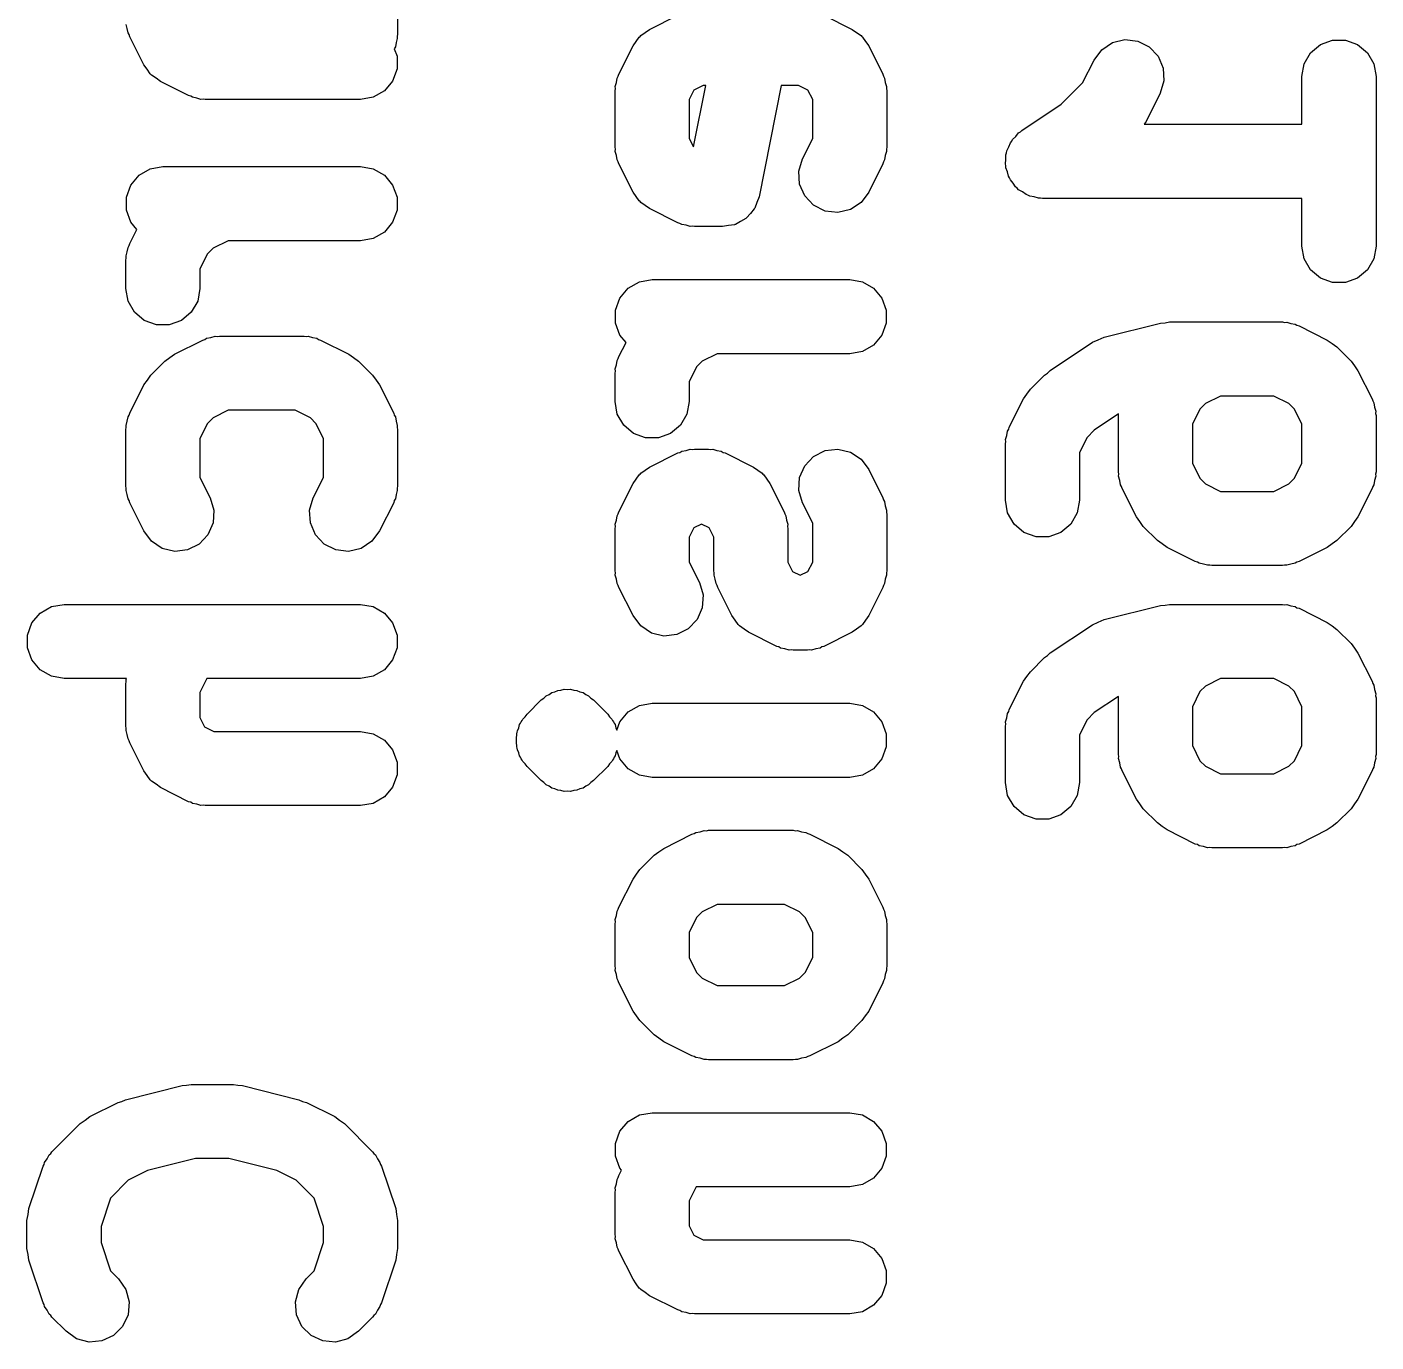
# Model space of a CAD drawing. Extents: x 25.3 to 49.5, y -85 to -25.3.
# Drawn here: x 30.146 to 34.769, y -60.034 to -55.529 of the extents above; entities that cross this region are included whole.
import ezdxf

# ---------------------------------------------------------------- set-up
doc = ezdxf.new("R2010")
doc.units = 0
doc.header["$MEASUREMENT"] = 0
doc.layers.add('BLACK', color=7, linetype='CONTINUOUS')

msp = doc.modelspace()

# ---------------------------------------------------------------- linework, layer by layer
at = {"layer": 'Black'}
for p, q in [((31.4159, -55.3115), (31.4159, -55.5534)), ((30.4896, -55.5338), (30.4854, -55.5196)), ((32.2795, -55.5366), (32.3763, -55.4882)), ((32.8769, -55.4882), (32.9737, -55.5366)), ((30.4922, -55.5485), (30.4896, -55.5338)), ((30.4959, -55.5548), (30.4922, -55.5485)), ((30.4979, -55.5618), (30.4959, -55.5548)), ((30.5463, -55.6586), (30.4979, -55.5618)), ((31.4159, -55.5534), (31.4146, -55.5606)), ((31.4146, -55.5606), (31.415, -55.5679)), ((32.2338, -55.5784), (32.2441, -55.5629)), ((32.2441, -55.5629), (32.2469, -55.5608)), ((32.2469, -55.5608), (32.249, -55.558)), ((32.249, -55.558), (32.2646, -55.5477)), ((32.2646, -55.5477), (32.2795, -55.5366)), ((32.9737, -55.5366), (32.9886, -55.5477)), ((32.9886, -55.5477), (33.0042, -55.558)), ((33.0042, -55.558), (33.0063, -55.5608)), ((33.0063, -55.5608), (33.0091, -55.5629)), ((33.0091, -55.5629), (33.0194, -55.5784)), ((31.4082, -55.5969), (31.4047, -55.6029)), ((31.4047, -55.6029), (31.4139, -55.6281)), ((31.4108, -55.5822), (31.4082, -55.5969)), ((31.415, -55.5679), (31.4108, -55.5822)), ((32.1743, -55.6902), (32.2227, -55.5934)), ((32.2227, -55.5934), (32.2338, -55.5784)), ((33.0194, -55.5784), (33.0305, -55.5934)), ((33.0305, -55.5934), (33.0789, -55.6902)), ((33.8024, -55.6418), (33.8286, -55.6063)), ((33.8286, -55.6063), (33.8654, -55.582)), ((33.8654, -55.582), (33.9083, -55.5718)), ((33.9083, -55.5718), (33.9522, -55.5768)), ((33.9522, -55.5768), (33.9916, -55.5966)), ((33.9916, -55.5966), (34.0219, -55.6286)), ((34.5444, -55.6169), (34.5782, -55.5886)), ((34.5782, -55.5886), (34.6196, -55.5735)), ((34.6196, -55.5735), (34.6637, -55.5735)), ((34.6637, -55.5735), (34.7052, -55.5886)), ((34.7052, -55.5886), (34.739, -55.6169)), ((31.4139, -55.6281), (31.4139, -55.6722)), ((33.7632, -55.7201), (33.8024, -55.6418)), ((34.0219, -55.6286), (34.0395, -55.6691)), ((34.5147, -55.6986), (34.5223, -55.6551)), ((34.5223, -55.6551), (34.5444, -55.6169)), ((34.739, -55.6169), (34.761, -55.6551)), ((34.761, -55.6551), (34.7687, -55.6986)), ((30.5574, -55.6736), (30.5463, -55.6586)), ((30.5677, -55.6891), (30.5574, -55.6736)), ((30.5705, -55.6912), (30.5677, -55.6891)), ((30.5726, -55.694), (30.5705, -55.6912)), ((30.5882, -55.7043), (30.5726, -55.694)), ((30.6031, -55.7154), (30.5882, -55.7043)), ((31.4139, -55.6722), (31.3989, -55.7137)), ((32.166, -55.7182), (32.1686, -55.7035)), ((32.1686, -55.7035), (32.1723, -55.6972)), ((32.1723, -55.6972), (32.1743, -55.6902)), ((33.0789, -55.6902), (33.0809, -55.6972)), ((33.0809, -55.6972), (33.0846, -55.7035)), ((33.0846, -55.7035), (33.0872, -55.7182)), ((34.0395, -55.6691), (34.0421, -55.7131)), ((34.5147, -55.8619), (34.5147, -55.6986)), ((34.7687, -55.6986), (34.7687, -56.2791)), ((30.6999, -55.7638), (30.6031, -55.7154)), ((31.3705, -55.7475), (31.3323, -55.7695)), ((31.3989, -55.7137), (31.3705, -55.7475)), ((32.1609, -55.747), (32.1622, -55.7397)), ((32.1609, -55.9405), (32.1609, -55.747)), ((32.1618, -55.7324), (32.166, -55.7182)), ((32.1622, -55.7397), (32.1618, -55.7324)), ((32.431, -55.7449), (32.4149, -55.7769)), ((32.4295, -55.9397), (32.4717, -55.7288)), ((32.4631, -55.7288), (32.431, -55.7449)), ((32.4717, -55.7288), (32.4631, -55.7288)), ((32.7307, -55.7288), (32.6544, -56.1105)), ((32.7901, -55.7288), (32.7307, -55.7288)), ((32.8222, -55.7449), (32.7901, -55.7288)), ((32.8383, -55.7769), (32.8222, -55.7449)), ((33.0872, -55.7182), (33.0914, -55.7324)), ((33.0914, -55.7324), (33.091, -55.7397)), ((33.091, -55.7397), (33.0923, -55.747)), ((33.0923, -55.747), (33.0923, -55.9405)), ((33.6899, -55.7934), (33.7632, -55.7201)), ((34.0421, -55.7131), (34.0295, -55.7554)), ((30.7069, -55.7659), (30.6999, -55.7638)), ((30.7132, -55.7695), (30.7069, -55.7659)), ((30.7279, -55.7721), (30.7132, -55.7695)), ((30.7422, -55.7764), (30.7279, -55.7721)), ((30.7495, -55.7759), (30.7422, -55.7764)), ((30.7567, -55.7772), (30.7495, -55.7759)), ((31.2889, -55.7772), (30.7567, -55.7772)), ((31.3323, -55.7695), (31.2889, -55.7772)), ((32.4149, -55.7769), (32.4149, -55.9105)), ((32.8383, -55.9105), (32.8383, -55.7769)), ((33.5552, -55.8832), (33.6899, -55.7934)), ((34.0295, -55.7554), (33.9812, -55.8521)), ((33.544, -55.8916), (33.5501, -55.888)), ((33.5501, -55.888), (33.5552, -55.8832)), ((33.9812, -55.8521), (33.9739, -55.8619)), ((33.9739, -55.8619), (34.5147, -55.8619)), ((32.4149, -55.9105), (32.4295, -55.9397)), ((32.8033, -55.9804), (32.8383, -55.9105)), ((33.5105, -55.9396), (33.5157, -55.9254)), ((33.5157, -55.9254), (33.5202, -55.92)), ((33.5202, -55.92), (33.5233, -55.9137)), ((33.5233, -55.9137), (33.5343, -55.9032)), ((33.5343, -55.9032), (33.544, -55.8916)), ((32.1622, -55.9477), (32.1609, -55.9405)), ((32.1618, -55.955), (32.1622, -55.9477)), ((32.166, -55.9693), (32.1618, -55.955)), ((32.1686, -55.9839), (32.166, -55.9693)), ((32.7907, -56.0227), (32.8033, -55.9804)), ((33.0872, -55.9693), (33.0846, -55.9839)), ((33.0914, -55.955), (33.0872, -55.9693)), ((33.0923, -55.9405), (33.091, -55.9477)), ((33.091, -55.9477), (33.0914, -55.955)), ((33.4989, -55.997), (33.5006, -55.982)), ((33.5006, -55.9668), (33.503, -55.9602)), ((33.5006, -55.982), (33.5006, -55.9668)), ((33.503, -55.9602), (33.5038, -55.9532)), ((33.5038, -55.9532), (33.5105, -55.9396)), ((30.5299, -56.0367), (30.5681, -56.0147)), ((30.5681, -56.0147), (30.6115, -56.007)), ((30.6115, -56.007), (31.2889, -56.007)), ((31.2889, -56.007), (31.3323, -56.0147)), ((31.3323, -56.0147), (31.3705, -56.0367)), ((32.1723, -55.9903), (32.1686, -55.9839)), ((32.1743, -55.9973), (32.1723, -55.9903)), ((32.2227, -56.094), (32.1743, -55.9973)), ((32.7934, -56.0667), (32.7907, -56.0227)), ((33.0789, -55.9973), (33.0305, -56.094)), ((33.0809, -55.9903), (33.0789, -55.9973)), ((33.0846, -55.9839), (33.0809, -55.9903)), ((33.5006, -56.0039), (33.4989, -55.997)), ((33.5006, -56.0109), (33.5006, -56.0039)), ((33.5058, -56.0252), (33.5006, -56.0109)), ((33.5094, -56.0399), (33.5058, -56.0252)), ((30.4865, -56.1119), (30.5016, -56.0705)), ((30.5016, -56.0705), (30.5299, -56.0367)), ((31.3705, -56.0367), (31.3989, -56.0705)), ((31.3989, -56.0705), (31.4139, -56.1119)), ((32.8109, -56.1072), (32.7934, -56.0667)), ((33.5133, -56.0457), (33.5094, -56.0399)), ((33.5157, -56.0524), (33.5133, -56.0457)), ((33.5254, -56.064), (33.5157, -56.0524)), ((33.5338, -56.0766), (33.5254, -56.064)), ((30.4865, -56.1561), (30.4865, -56.1119)), ((31.4139, -56.1119), (31.4139, -56.1561)), ((32.2338, -56.109), (32.2227, -56.094)), ((32.2441, -56.1246), (32.2338, -56.109)), ((32.6544, -56.1105), (32.6469, -56.1297)), ((32.8412, -56.1392), (32.8109, -56.1072)), ((33.0305, -56.094), (33.0042, -56.1295)), ((33.5395, -56.0808), (33.5338, -56.0766)), ((33.544, -56.0861), (33.5395, -56.0808)), ((33.5572, -56.0937), (33.544, -56.0861)), ((33.5694, -56.1027), (33.5572, -56.0937)), ((33.5761, -56.1047), (33.5694, -56.1027)), ((33.5822, -56.1082), (33.5761, -56.1047)), ((33.5972, -56.1108), (33.5822, -56.1082)), ((33.6117, -56.1151), (33.5972, -56.1108)), ((33.6187, -56.1146), (33.6117, -56.1151)), ((33.6257, -56.1159), (33.6187, -56.1146)), ((34.5147, -56.1159), (33.6257, -56.1159)), ((34.5147, -56.2791), (34.5147, -56.1159)), ((30.5016, -56.1975), (30.4865, -56.1561)), ((31.4139, -56.1561), (31.3989, -56.1975)), ((32.2469, -56.1266), (32.2441, -56.1246)), ((32.249, -56.1295), (32.2469, -56.1266)), ((32.2646, -56.1397), (32.249, -56.1295)), ((32.2795, -56.1508), (32.2646, -56.1397)), ((32.3763, -56.1992), (32.2795, -56.1508)), ((32.6383, -56.1516), (32.6247, -56.1671)), ((32.6389, -56.1502), (32.6383, -56.1516)), ((32.6398, -56.1491), (32.6389, -56.1502)), ((32.6469, -56.1297), (32.6398, -56.1491)), ((32.8807, -56.159), (32.8412, -56.1392)), ((32.9245, -56.164), (32.8807, -56.159)), ((32.9674, -56.1538), (32.9245, -56.164)), ((33.0042, -56.1295), (32.9674, -56.1538)), ((30.5222, -56.2221), (30.5016, -56.1975)), ((31.3989, -56.1975), (31.3705, -56.2313)), ((32.3833, -56.2013), (32.3763, -56.1992)), ((32.3896, -56.205), (32.3833, -56.2013)), ((32.4043, -56.2075), (32.3896, -56.205)), ((32.4186, -56.2118), (32.4043, -56.2075)), ((32.4259, -56.2113), (32.4186, -56.2118)), ((32.4331, -56.2126), (32.4259, -56.2113)), ((32.5298, -56.2126), (32.4331, -56.2126)), ((32.5501, -56.209), (32.5298, -56.2126)), ((32.5705, -56.2059), (32.5501, -56.209)), ((32.5718, -56.2052), (32.5705, -56.2059)), ((32.5733, -56.205), (32.5718, -56.2052)), ((32.5911, -56.1947), (32.5733, -56.205)), ((32.6092, -56.1847), (32.5911, -56.1947)), ((32.6102, -56.1836), (32.6092, -56.1847)), ((32.6115, -56.1829), (32.6102, -56.1836)), ((32.6247, -56.1671), (32.6115, -56.1829)), ((30.4979, -56.2707), (30.5222, -56.2221)), ((31.3323, -56.2533), (31.2889, -56.261)), ((31.3705, -56.2313), (31.3323, -56.2533)), ((30.4854, -56.313), (30.4896, -56.2987)), ((30.4896, -56.2987), (30.4922, -56.2841)), ((30.4922, -56.2841), (30.4959, -56.2777)), ((30.4959, -56.2777), (30.4979, -56.2707)), ((30.7835, -56.2868), (30.7643, -56.306)), ((30.835, -56.261), (30.7835, -56.2868)), ((31.2889, -56.261), (30.835, -56.261)), ((34.5223, -56.3226), (34.5147, -56.2791)), ((34.7687, -56.2791), (34.761, -56.3226)), ((30.4845, -56.3275), (30.4858, -56.3203)), ((30.4845, -56.4243), (30.4845, -56.3275)), ((30.4858, -56.3203), (30.4854, -56.313)), ((30.7643, -56.306), (30.7385, -56.3575)), ((34.5444, -56.3608), (34.5223, -56.3226)), ((34.761, -56.3226), (34.739, -56.3608)), ((30.7385, -56.3575), (30.7385, -56.4243)), ((32.2445, -56.4017), (32.2879, -56.394)), ((32.2879, -56.394), (32.9653, -56.394)), ((32.9653, -56.394), (33.0087, -56.4017)), ((34.5782, -56.3891), (34.5444, -56.3608)), ((34.6196, -56.4042), (34.5782, -56.3891)), ((34.7052, -56.3891), (34.6637, -56.4042)), ((34.739, -56.3608), (34.7052, -56.3891)), ((30.4922, -56.4677), (30.4845, -56.4243)), ((30.7385, -56.4243), (30.7309, -56.4677)), ((32.178, -56.4575), (32.2063, -56.4238)), ((32.2063, -56.4238), (32.2445, -56.4017)), ((33.0087, -56.4017), (33.0469, -56.4238)), ((33.0469, -56.4238), (33.0753, -56.4575)), ((34.6637, -56.4042), (34.6196, -56.4042)), ((30.5142, -56.5059), (30.4922, -56.4677)), ((30.7309, -56.4677), (30.7088, -56.5059)), ((32.1629, -56.499), (32.178, -56.4575)), ((33.0753, -56.4575), (33.0903, -56.499)), ((30.548, -56.5343), (30.5142, -56.5059)), ((30.5895, -56.5494), (30.548, -56.5343)), ((30.675, -56.5343), (30.6336, -56.5494)), ((30.7088, -56.5059), (30.675, -56.5343)), ((32.1629, -56.5431), (32.1629, -56.499)), ((33.0903, -56.499), (33.0903, -56.5431)), ((30.6336, -56.5494), (30.5895, -56.5494)), ((32.178, -56.5845), (32.1629, -56.5431)), ((33.0903, -56.5431), (33.0753, -56.5845)), ((33.8368, -56.5914), (34.0303, -56.543)), ((34.0303, -56.543), (34.0458, -56.5419)), ((34.0458, -56.5419), (34.0611, -56.5392)), ((34.0611, -56.5392), (34.4481, -56.5392)), ((34.4481, -56.5392), (34.4554, -56.5405)), ((34.4554, -56.5405), (34.4627, -56.54)), ((34.4627, -56.54), (34.4769, -56.5443)), ((34.4769, -56.5443), (34.4916, -56.5468)), ((34.4916, -56.5468), (34.4979, -56.5505)), ((34.4979, -56.5505), (34.5049, -56.5526)), ((34.5049, -56.5526), (34.6017, -56.601)), ((30.6515, -56.6494), (30.7483, -56.601)), ((30.7483, -56.601), (30.7553, -56.5989)), ((30.7553, -56.5989), (30.7616, -56.5952)), ((30.7616, -56.5952), (30.7763, -56.5926)), ((30.7763, -56.5926), (30.7905, -56.5884)), ((30.7905, -56.5884), (30.7978, -56.5888)), ((30.7978, -56.5888), (30.8051, -56.5876)), ((30.8051, -56.5876), (31.0953, -56.5876)), ((31.0953, -56.5876), (31.1026, -56.5888)), ((31.1026, -56.5888), (31.1099, -56.5884)), ((31.1099, -56.5884), (31.1241, -56.5926)), ((31.1241, -56.5926), (31.1388, -56.5952)), ((31.1388, -56.5952), (31.1451, -56.5989)), ((31.1451, -56.5989), (31.1521, -56.601)), ((31.1521, -56.601), (31.2489, -56.6494)), ((32.1743, -56.6578), (32.1986, -56.6092)), ((32.1986, -56.6092), (32.178, -56.5845)), ((33.0469, -56.6183), (33.0087, -56.6404)), ((33.0753, -56.5845), (33.0469, -56.6183)), ((33.652, -56.7057), (33.7971, -56.6089)), ((33.7971, -56.6089), (33.8169, -56.6002)), ((33.8169, -56.6002), (33.8368, -56.5914)), ((34.6017, -56.601), (34.618, -56.6131)), ((34.618, -56.6131), (34.6347, -56.6248)), ((34.6347, -56.6248), (34.6831, -56.6731)), ((30.5701, -56.7215), (30.6185, -56.6731)), ((30.6185, -56.6731), (30.6352, -56.6615)), ((30.6352, -56.6615), (30.6515, -56.6494)), ((31.2489, -56.6494), (31.2652, -56.6615)), ((31.2652, -56.6615), (31.2819, -56.6731)), ((31.2819, -56.6731), (31.3303, -56.7215)), ((32.166, -56.6858), (32.1686, -56.6711)), ((32.1686, -56.6711), (32.1723, -56.6648)), ((32.1723, -56.6648), (32.1743, -56.6578)), ((32.4599, -56.6738), (32.4407, -56.693)), ((32.5114, -56.648), (32.4599, -56.6738)), ((32.9653, -56.648), (32.5114, -56.648)), ((33.0087, -56.6404), (32.9653, -56.648)), ((34.6831, -56.6731), (34.6948, -56.6898)), ((30.5584, -56.7382), (30.5701, -56.7215)), ((31.3303, -56.7215), (31.342, -56.7382)), ((32.1609, -56.7146), (32.1622, -56.7074)), ((32.1609, -56.8113), (32.1609, -56.7146)), ((32.1618, -56.7001), (32.166, -56.6858)), ((32.1622, -56.7074), (32.1618, -56.7001)), ((32.4407, -56.693), (32.4149, -56.7446)), ((33.5842, -56.7699), (33.6326, -56.7215)), ((33.6326, -56.7215), (33.6429, -56.7143)), ((33.6429, -56.7143), (33.652, -56.7057)), ((34.6948, -56.6898), (34.7069, -56.7062)), ((34.7069, -56.7062), (34.7553, -56.8029)), ((30.4979, -56.8513), (30.5463, -56.7545)), ((30.5463, -56.7545), (30.5584, -56.7382)), ((31.342, -56.7382), (31.3541, -56.7545)), ((31.3541, -56.7545), (31.4025, -56.8513)), ((32.4149, -56.7446), (32.4149, -56.8113)), ((32.1686, -56.8548), (32.1609, -56.8113)), ((32.4149, -56.8113), (32.4073, -56.8548)), ((33.5121, -56.8997), (33.5605, -56.8029)), ((33.5605, -56.8029), (33.5726, -56.7866)), ((33.5726, -56.7866), (33.5842, -56.7699)), ((34.2362, -56.7932), (34.1847, -56.8189)), ((34.4182, -56.7932), (34.2362, -56.7932)), ((34.4697, -56.8189), (34.4182, -56.7932)), ((34.7553, -56.8029), (34.7573, -56.8099)), ((34.7573, -56.8099), (34.761, -56.8163)), ((30.4922, -56.8647), (30.4959, -56.8583)), ((30.4959, -56.8583), (30.4979, -56.8513)), ((30.835, -56.8416), (30.7835, -56.8673)), ((31.0654, -56.8416), (30.835, -56.8416)), ((31.1169, -56.8673), (31.0654, -56.8416)), ((31.4025, -56.8513), (31.4045, -56.8583)), ((31.4045, -56.8583), (31.4082, -56.8647)), ((32.1906, -56.893), (32.1686, -56.8548)), ((32.4073, -56.8548), (32.3852, -56.893)), ((33.8866, -56.8545), (33.8033, -56.91)), ((33.8857, -56.8597), (33.8866, -56.8545)), ((33.8857, -57.0532), (33.8857, -56.8597)), ((34.1655, -56.8382), (34.1397, -56.8897)), ((34.1847, -56.8189), (34.1655, -56.8382)), ((34.4889, -56.8382), (34.4697, -56.8189)), ((34.5147, -56.8897), (34.4889, -56.8382)), ((34.761, -56.8163), (34.7636, -56.8309)), ((34.7636, -56.8309), (34.7678, -56.8452)), ((34.7678, -56.8452), (34.7674, -56.8525)), ((34.7674, -56.8525), (34.7687, -56.8597)), ((34.7687, -56.8597), (34.7687, -57.0532)), ((30.4845, -56.9081), (30.4858, -56.9009)), ((30.4854, -56.8936), (30.4896, -56.8793)), ((30.4858, -56.9009), (30.4854, -56.8936)), ((30.4896, -56.8793), (30.4922, -56.8647)), ((30.7643, -56.8866), (30.7385, -56.9381)), ((30.7835, -56.8673), (30.7643, -56.8866)), ((31.1361, -56.8866), (31.1169, -56.8673)), ((31.1619, -56.9381), (31.1361, -56.8866)), ((31.4082, -56.8647), (31.4108, -56.8793)), ((31.4108, -56.8793), (31.415, -56.8936)), ((31.415, -56.8936), (31.4146, -56.9009)), ((31.4146, -56.9009), (31.4159, -56.9081)), ((32.2244, -56.9213), (32.1906, -56.893)), ((32.3852, -56.893), (32.3514, -56.9213)), ((33.51, -56.9067), (33.5121, -56.8997)), ((34.1397, -56.8897), (34.1397, -57.0233)), ((34.5147, -57.0233), (34.5147, -56.8897)), ((30.4845, -57.1016), (30.4845, -56.9081)), ((30.7385, -56.9381), (30.7385, -57.0716)), ((31.1619, -57.0716), (31.1619, -56.9381)), ((31.4159, -56.9081), (31.4159, -57.1016)), ((32.2659, -56.9364), (32.2244, -56.9213)), ((32.31, -56.9364), (32.2659, -56.9364)), ((32.3514, -56.9213), (32.31, -56.9364)), ((33.4987, -56.9565), (33.4999, -56.9493)), ((33.4995, -56.942), (33.5037, -56.9277)), ((33.4999, -56.9493), (33.4995, -56.942)), ((33.5037, -56.9277), (33.5063, -56.913)), ((33.5063, -56.913), (33.51, -56.9067)), ((33.7784, -56.9349), (33.7527, -56.9865)), ((33.8033, -56.91), (33.7784, -56.9349)), ((32.2795, -57.0364), (32.3763, -56.988)), ((32.3763, -56.988), (32.3833, -56.9859)), ((32.3833, -56.9859), (32.3896, -56.9823)), ((32.3896, -56.9823), (32.4043, -56.9797)), ((32.4043, -56.9797), (32.4186, -56.9755)), ((32.4186, -56.9755), (32.4259, -56.9759)), ((32.4259, -56.9759), (32.4331, -56.9746)), ((32.4331, -56.9746), (32.4815, -56.9746)), ((32.4815, -56.9746), (32.4887, -56.9759)), ((32.4887, -56.9759), (32.496, -56.9755)), ((32.496, -56.9755), (32.5102, -56.9797)), ((32.5102, -56.9797), (32.5249, -56.9823)), ((32.5249, -56.9823), (32.5312, -56.9859)), ((32.5312, -56.9859), (32.5383, -56.988)), ((32.5383, -56.988), (32.635, -57.0364)), ((32.8412, -56.9996), (32.8807, -56.9799)), ((32.8807, -56.9799), (32.9245, -56.9748)), ((32.9245, -56.9748), (32.9674, -56.9851)), ((32.9674, -56.9851), (33.0042, -57.0094)), ((33.4987, -57.15), (33.4987, -56.9565)), ((33.7527, -56.9865), (33.7527, -57.15)), ((32.2646, -57.0475), (32.2795, -57.0364)), ((32.635, -57.0364), (32.65, -57.0475)), ((32.7934, -57.0721), (32.8109, -57.0316)), ((32.8109, -57.0316), (32.8412, -56.9996)), ((33.0042, -57.0094), (33.0305, -57.0448)), ((33.0305, -57.0448), (33.0789, -57.1416)), ((34.1397, -57.0233), (34.1655, -57.0748)), ((34.4889, -57.0748), (34.5147, -57.0233)), ((30.7385, -57.0716), (30.7735, -57.1416)), ((31.1269, -57.1416), (31.1619, -57.0716)), ((32.2227, -57.0932), (32.2338, -57.0782)), ((32.2338, -57.0782), (32.2441, -57.0627)), ((32.2441, -57.0627), (32.2469, -57.0606)), ((32.2469, -57.0606), (32.249, -57.0578)), ((32.249, -57.0578), (32.2646, -57.0475)), ((32.65, -57.0475), (32.6655, -57.0578)), ((32.6655, -57.0578), (32.6676, -57.0606)), ((32.6676, -57.0606), (32.6704, -57.0627)), ((32.6704, -57.0627), (32.6807, -57.0782)), ((32.6807, -57.0782), (32.6918, -57.0932)), ((32.7907, -57.1161), (32.7934, -57.0721)), ((33.887, -57.0604), (33.8857, -57.0532)), ((33.8865, -57.0678), (33.887, -57.0604)), ((33.8908, -57.082), (33.8865, -57.0678)), ((33.8934, -57.0967), (33.8908, -57.082)), ((34.1655, -57.0748), (34.1847, -57.094)), ((34.4697, -57.094), (34.4889, -57.0748)), ((34.7636, -57.082), (34.761, -57.0967)), ((34.7678, -57.0678), (34.7636, -57.082)), ((34.7687, -57.0532), (34.7674, -57.0604)), ((34.7674, -57.0604), (34.7678, -57.0678)), ((30.4858, -57.1088), (30.4845, -57.1016)), ((30.4854, -57.1161), (30.4858, -57.1088)), ((30.4896, -57.1304), (30.4854, -57.1161)), ((30.4922, -57.1451), (30.4896, -57.1304)), ((31.4108, -57.1304), (31.4082, -57.1451)), ((31.415, -57.1161), (31.4108, -57.1304)), ((31.4159, -57.1016), (31.4146, -57.1088)), ((31.4146, -57.1088), (31.415, -57.1161)), ((32.1743, -57.19), (32.2227, -57.0932)), ((32.6918, -57.0932), (32.7402, -57.19)), ((32.8033, -57.1584), (32.7907, -57.1161)), ((33.897, -57.103), (33.8934, -57.0967)), ((33.8991, -57.11), (33.897, -57.103)), ((33.9475, -57.2068), (33.8991, -57.11)), ((34.1847, -57.094), (34.2362, -57.1198)), ((34.2362, -57.1198), (34.4182, -57.1198)), ((34.4182, -57.1198), (34.4697, -57.094)), ((34.7553, -57.11), (34.7069, -57.2068)), ((34.7573, -57.103), (34.7553, -57.11)), ((34.761, -57.0967), (34.7573, -57.103)), ((30.4959, -57.1514), (30.4922, -57.1451)), ((30.4979, -57.1584), (30.4959, -57.1514)), ((30.5463, -57.2552), (30.4979, -57.1584)), ((30.7735, -57.1416), (30.7861, -57.1839)), ((30.7861, -57.1839), (30.7834, -57.2279)), ((31.1143, -57.1839), (31.1269, -57.1416)), ((31.117, -57.2279), (31.1143, -57.1839)), ((31.4025, -57.1584), (31.3541, -57.2552)), ((31.4045, -57.1514), (31.4025, -57.1584)), ((31.4082, -57.1451), (31.4045, -57.1514)), ((32.8383, -57.2284), (32.8033, -57.1584)), ((33.0789, -57.1416), (33.0809, -57.1486)), ((33.0809, -57.1486), (33.0846, -57.1549)), ((33.0846, -57.1549), (33.0872, -57.1696)), ((33.0872, -57.1696), (33.0914, -57.1839)), ((33.0914, -57.1839), (33.091, -57.1912)), ((33.5063, -57.1934), (33.4987, -57.15)), ((33.7527, -57.15), (33.745, -57.1934)), ((30.7834, -57.2279), (30.7659, -57.2684)), ((31.1345, -57.2684), (31.117, -57.2279)), ((32.1618, -57.2322), (32.166, -57.218)), ((32.166, -57.218), (32.1686, -57.2033)), ((32.1686, -57.2033), (32.1723, -57.197)), ((32.1723, -57.197), (32.1743, -57.19)), ((32.7402, -57.19), (32.7423, -57.197)), ((32.7423, -57.197), (32.7459, -57.2033)), ((32.7459, -57.2033), (32.7485, -57.218)), ((32.7485, -57.218), (32.7528, -57.2322)), ((32.8383, -57.3619), (32.8383, -57.2284)), ((33.091, -57.1912), (33.0923, -57.1984)), ((33.0923, -57.1984), (33.0923, -57.3919)), ((33.5284, -57.2316), (33.5063, -57.1934)), ((33.745, -57.1934), (33.723, -57.2316)), ((33.9596, -57.2231), (33.9475, -57.2068)), ((33.9713, -57.2398), (33.9596, -57.2231)), ((34.6948, -57.2231), (34.6831, -57.2398)), ((34.7069, -57.2068), (34.6948, -57.2231)), ((30.5726, -57.2906), (30.5463, -57.2552)), ((30.7659, -57.2684), (30.7356, -57.3004)), ((31.1648, -57.3004), (31.1345, -57.2684)), ((31.3541, -57.2552), (31.3278, -57.2906)), ((32.1609, -57.2468), (32.1622, -57.2395)), ((32.1609, -57.3919), (32.1609, -57.2468)), ((32.1622, -57.2395), (32.1618, -57.2322)), ((32.431, -57.2447), (32.4149, -57.2767)), ((32.4573, -57.2315), (32.431, -57.2447)), ((32.4836, -57.2447), (32.4573, -57.2315)), ((32.4996, -57.2767), (32.4836, -57.2447)), ((32.7528, -57.2322), (32.7523, -57.2395)), ((32.7523, -57.2395), (32.7536, -57.2468)), ((32.7536, -57.2468), (32.7536, -57.3619)), ((33.5622, -57.26), (33.5284, -57.2316)), ((33.6036, -57.2751), (33.5622, -57.26)), ((33.6477, -57.2751), (33.6036, -57.2751)), ((33.6892, -57.26), (33.6477, -57.2751)), ((33.723, -57.2316), (33.6892, -57.26)), ((34.0197, -57.2882), (33.9713, -57.2398)), ((34.6831, -57.2398), (34.6347, -57.2882)), ((30.6094, -57.3149), (30.5726, -57.2906)), ((30.6523, -57.3252), (30.6094, -57.3149)), ((30.6961, -57.3201), (30.6523, -57.3252)), ((30.7356, -57.3004), (30.6961, -57.3201)), ((31.2043, -57.3201), (31.1648, -57.3004)), ((31.2481, -57.3252), (31.2043, -57.3201)), ((31.291, -57.3149), (31.2481, -57.3252)), ((31.3278, -57.2906), (31.291, -57.3149)), ((32.4149, -57.2767), (32.4149, -57.3619)), ((32.4996, -57.3919), (32.4996, -57.2767)), ((34.0363, -57.2998), (34.0197, -57.2882)), ((34.0527, -57.312), (34.0363, -57.2998)), ((34.1494, -57.3604), (34.0527, -57.312)), ((34.6017, -57.312), (34.5049, -57.3604)), ((34.618, -57.2999), (34.6017, -57.312)), ((34.6347, -57.2882), (34.618, -57.2999)), ((32.4149, -57.3619), (32.4499, -57.4319)), ((32.7536, -57.3619), (32.7696, -57.394)), ((32.8222, -57.394), (32.8383, -57.3619)), ((34.1565, -57.3624), (34.1494, -57.3604)), ((34.1628, -57.3661), (34.1565, -57.3624)), ((34.1775, -57.3687), (34.1628, -57.3661)), ((34.1917, -57.3729), (34.1775, -57.3687)), ((34.4769, -57.3687), (34.4627, -57.3729)), ((34.4916, -57.3661), (34.4769, -57.3687)), ((34.4979, -57.3624), (34.4916, -57.3661)), ((34.5049, -57.3604), (34.4979, -57.3624)), ((32.1622, -57.3991), (32.1609, -57.3919)), ((32.1618, -57.4064), (32.1622, -57.3991)), ((32.166, -57.4207), (32.1618, -57.4064)), ((32.5009, -57.3991), (32.4996, -57.3919)), ((32.5004, -57.4064), (32.5009, -57.3991)), ((32.5047, -57.4207), (32.5004, -57.4064)), ((32.7696, -57.394), (32.7959, -57.4072)), ((32.7959, -57.4072), (32.8222, -57.394)), ((33.0914, -57.4064), (33.0872, -57.4207)), ((33.0923, -57.3919), (33.091, -57.3991)), ((33.091, -57.3991), (33.0914, -57.4064)), ((34.199, -57.3725), (34.1917, -57.3729)), ((34.2062, -57.3738), (34.199, -57.3725)), ((34.4481, -57.3738), (34.2062, -57.3738)), ((34.4554, -57.3725), (34.4481, -57.3738)), ((34.4627, -57.3729), (34.4554, -57.3725)), ((32.1686, -57.4353), (32.166, -57.4207)), ((32.1723, -57.4417), (32.1686, -57.4353)), ((32.1743, -57.4487), (32.1723, -57.4417)), ((32.2227, -57.5455), (32.1743, -57.4487)), ((32.4499, -57.4319), (32.4625, -57.4741)), ((32.5073, -57.4353), (32.5047, -57.4207)), ((32.5109, -57.4417), (32.5073, -57.4353)), ((32.513, -57.4487), (32.5109, -57.4417)), ((32.5614, -57.5455), (32.513, -57.4487)), ((33.0789, -57.4487), (33.0305, -57.5455)), ((33.0809, -57.4417), (33.0789, -57.4487)), ((33.0846, -57.4353), (33.0809, -57.4417)), ((33.0872, -57.4207), (33.0846, -57.4353)), ((30.2294, -57.5145), (30.2729, -57.5068)), ((30.2729, -57.5068), (31.2889, -57.5068)), ((31.2889, -57.5068), (31.3323, -57.5145)), ((32.4625, -57.4741), (32.4598, -57.5182)), ((34.0458, -57.5095), (34.0611, -57.5068)), ((34.0611, -57.5068), (34.4481, -57.5068)), ((34.4481, -57.5068), (34.4554, -57.5081)), ((34.4554, -57.5081), (34.4627, -57.5076)), ((34.4627, -57.5076), (34.4769, -57.5119)), ((30.1629, -57.5703), (30.1912, -57.5365)), ((30.1912, -57.5365), (30.2294, -57.5145)), ((31.3323, -57.5145), (31.3705, -57.5365)), ((31.3705, -57.5365), (31.3989, -57.5703)), ((32.249, -57.5809), (32.2227, -57.5455)), ((32.4598, -57.5182), (32.4423, -57.5586)), ((32.5725, -57.5604), (32.5614, -57.5455)), ((33.0305, -57.5455), (33.0194, -57.5604)), ((33.8368, -57.559), (34.0303, -57.5106)), ((34.0303, -57.5106), (34.0458, -57.5095)), ((34.4769, -57.5119), (34.4916, -57.5145)), ((34.4916, -57.5145), (34.4979, -57.5181)), ((34.4979, -57.5181), (34.5049, -57.5202)), ((34.5049, -57.5202), (34.6017, -57.5686)), ((30.1478, -57.6118), (30.1629, -57.5703)), ((31.3989, -57.5703), (31.4139, -57.6118)), ((32.2858, -57.6052), (32.249, -57.5809)), ((32.412, -57.5907), (32.3725, -57.6104)), ((32.4423, -57.5586), (32.412, -57.5907)), ((32.5828, -57.576), (32.5725, -57.5604)), ((32.5856, -57.5781), (32.5828, -57.576)), ((32.5877, -57.5809), (32.5856, -57.5781)), ((32.6032, -57.5912), (32.5877, -57.5809)), ((32.6182, -57.6023), (32.6032, -57.5912)), ((32.9886, -57.5912), (32.9737, -57.6023)), ((33.0042, -57.5809), (32.9886, -57.5912)), ((33.0063, -57.5781), (33.0042, -57.5809)), ((33.0091, -57.576), (33.0063, -57.5781)), ((33.0194, -57.5604), (33.0091, -57.576)), ((33.652, -57.6733), (33.7971, -57.5765)), ((33.7971, -57.5765), (33.8169, -57.5678)), ((33.8169, -57.5678), (33.8368, -57.559)), ((34.6017, -57.5686), (34.618, -57.5807)), ((34.618, -57.5807), (34.6347, -57.5924)), ((34.6347, -57.5924), (34.6831, -57.6408)), ((30.1478, -57.6559), (30.1478, -57.6118)), ((31.4139, -57.6118), (31.4139, -57.6559)), ((32.3287, -57.6154), (32.2858, -57.6052)), ((32.3725, -57.6104), (32.3287, -57.6154)), ((32.7149, -57.6506), (32.6182, -57.6023)), ((32.9737, -57.6023), (32.8769, -57.6506)), ((34.6831, -57.6408), (34.6948, -57.6574)), ((30.1629, -57.6973), (30.1478, -57.6559)), ((31.4139, -57.6559), (31.3989, -57.6973)), ((32.722, -57.6527), (32.7149, -57.6506)), ((32.7283, -57.6564), (32.722, -57.6527)), ((32.743, -57.659), (32.7283, -57.6564)), ((32.7572, -57.6632), (32.743, -57.659)), ((32.7645, -57.6628), (32.7572, -57.6632)), ((32.7717, -57.664), (32.7645, -57.6628)), ((32.8201, -57.664), (32.7717, -57.664)), ((32.8273, -57.6628), (32.8201, -57.664)), ((32.8346, -57.6632), (32.8273, -57.6628)), ((32.8489, -57.659), (32.8346, -57.6632)), ((32.8636, -57.6564), (32.8489, -57.659)), ((32.8699, -57.6527), (32.8636, -57.6564)), ((32.8769, -57.6506), (32.8699, -57.6527)), ((33.5842, -57.7375), (33.6326, -57.6891)), ((33.6326, -57.6891), (33.6429, -57.6819)), ((33.6429, -57.6819), (33.652, -57.6733)), ((34.6948, -57.6574), (34.7069, -57.6738)), ((34.7069, -57.6738), (34.7553, -57.7705)), ((30.1912, -57.7311), (30.1629, -57.6973)), ((30.2294, -57.7531), (30.1912, -57.7311)), ((31.3705, -57.7311), (31.3323, -57.7531)), ((31.3989, -57.6973), (31.3705, -57.7311)), ((33.5726, -57.7542), (33.5842, -57.7375)), ((30.2729, -57.7608), (30.2294, -57.7531)), ((30.4864, -57.7608), (30.2729, -57.7608)), ((30.4845, -57.779), (30.4858, -57.7717)), ((30.4845, -57.9241), (30.4845, -57.779)), ((30.4854, -57.7644), (30.4864, -57.7608)), ((30.4858, -57.7717), (30.4854, -57.7644)), ((30.7626, -57.7608), (30.7385, -57.8089)), ((31.2889, -57.7608), (30.7626, -57.7608)), ((31.3323, -57.7531), (31.2889, -57.7608)), ((33.5121, -57.8673), (33.5605, -57.7705)), ((33.5605, -57.7705), (33.5726, -57.7542)), ((34.2362, -57.7608), (34.1847, -57.7866)), ((34.4182, -57.7608), (34.2362, -57.7608)), ((34.4697, -57.7866), (34.4182, -57.7608)), ((34.7553, -57.7705), (34.7573, -57.7776)), ((34.7573, -57.7776), (34.761, -57.7839)), ((34.761, -57.7839), (34.7636, -57.7986)), ((30.7385, -57.8089), (30.7385, -57.8941)), ((31.9078, -57.8343), (31.9169, -57.8279)), ((31.9169, -57.8279), (31.9248, -57.8201)), ((31.9248, -57.8201), (31.9349, -57.8154)), ((31.9349, -57.8154), (31.944, -57.809)), ((31.944, -57.809), (31.9547, -57.8061)), ((31.9547, -57.8061), (31.9648, -57.8014)), ((31.9648, -57.8014), (31.9758, -57.8005)), ((31.9758, -57.8005), (31.9866, -57.7976)), ((31.9866, -57.7976), (31.9977, -57.7985)), ((31.9977, -57.7985), (32.0087, -57.7976)), ((32.0087, -57.7976), (32.0195, -57.8005)), ((32.0195, -57.8005), (32.0305, -57.8014)), ((32.0305, -57.8014), (32.0406, -57.8061)), ((32.0406, -57.8061), (32.0513, -57.809)), ((32.0513, -57.809), (32.0604, -57.8154)), ((32.0604, -57.8154), (32.0705, -57.8201)), ((32.0705, -57.8201), (32.0784, -57.8279)), ((32.0784, -57.8279), (32.0875, -57.8343)), ((33.8866, -57.8221), (33.8033, -57.8776)), ((33.8857, -57.8273), (33.8866, -57.8221)), ((33.8857, -58.0209), (33.8857, -57.8273)), ((34.1655, -57.8058), (34.1397, -57.8573)), ((34.1847, -57.7866), (34.1655, -57.8058)), ((34.4889, -57.8058), (34.4697, -57.7866)), ((34.5147, -57.8573), (34.4889, -57.8058)), ((34.7636, -57.7986), (34.7678, -57.8128)), ((34.7678, -57.8128), (34.7674, -57.8201)), ((34.7674, -57.8201), (34.7687, -57.8273)), ((34.7687, -57.8273), (34.7687, -58.0209)), ((31.8595, -57.8827), (31.9078, -57.8343)), ((32.0875, -57.8343), (32.1358, -57.8827)), ((32.178, -57.909), (32.2063, -57.8752)), ((32.2063, -57.8752), (32.2445, -57.8531)), ((32.2445, -57.8531), (32.2879, -57.8455)), ((32.2879, -57.8455), (32.9653, -57.8455)), ((32.9653, -57.8455), (33.0087, -57.8531)), ((33.0087, -57.8531), (33.0469, -57.8752)), ((33.0469, -57.8752), (33.0753, -57.909)), ((33.5063, -57.8807), (33.51, -57.8743)), ((33.51, -57.8743), (33.5121, -57.8673)), ((34.1397, -57.8573), (34.1397, -57.9909)), ((34.5147, -57.9909), (34.5147, -57.8573)), ((30.7385, -57.8941), (30.7546, -57.9262)), ((31.8313, -57.9295), (31.8342, -57.9188)), ((31.8342, -57.9188), (31.8374, -57.9142)), ((31.8374, -57.9142), (31.8393, -57.909)), ((31.8393, -57.909), (31.8429, -57.9047)), ((31.8429, -57.9047), (31.8452, -57.8996)), ((31.8452, -57.8996), (31.8531, -57.8918)), ((31.8531, -57.8918), (31.8595, -57.8827)), ((32.1358, -57.8827), (32.1422, -57.8918)), ((32.1422, -57.8918), (32.1501, -57.8996)), ((32.1501, -57.8996), (32.1524, -57.9047)), ((32.1524, -57.9047), (32.156, -57.909)), ((32.156, -57.909), (32.1579, -57.9142)), ((32.1579, -57.9142), (32.1611, -57.9188)), ((32.1611, -57.9188), (32.164, -57.9295)), ((32.1676, -57.9373), (32.178, -57.909)), ((33.0753, -57.909), (33.0903, -57.9504)), ((33.4987, -57.9241), (33.4999, -57.9169)), ((33.4995, -57.9096), (33.5037, -57.8953)), ((33.4999, -57.9169), (33.4995, -57.9096)), ((33.5037, -57.8953), (33.5063, -57.8807)), ((33.7784, -57.9026), (33.7527, -57.9541)), ((33.8033, -57.8776), (33.7784, -57.9026)), ((30.4858, -57.9313), (30.4845, -57.9241)), ((30.4854, -57.9386), (30.4858, -57.9313)), ((30.4896, -57.9529), (30.4854, -57.9386)), ((30.4922, -57.9675), (30.4896, -57.9529)), ((30.4959, -57.9739), (30.4922, -57.9675)), ((30.7546, -57.9262), (30.7867, -57.9422)), ((30.7867, -57.9422), (31.2889, -57.9422)), ((31.2889, -57.9422), (31.3323, -57.9499)), ((31.3323, -57.9499), (31.3705, -57.9719)), ((31.8228, -57.9614), (31.8242, -57.956)), ((31.8237, -57.9725), (31.8228, -57.9614)), ((31.8242, -57.9504), (31.8261, -57.9452)), ((31.8242, -57.956), (31.8242, -57.9504)), ((31.8261, -57.9452), (31.8266, -57.9396)), ((31.8266, -57.9396), (31.8313, -57.9295)), ((32.164, -57.9295), (32.1676, -57.9373)), ((33.0903, -57.9504), (33.0903, -57.9945)), ((33.4987, -58.1176), (33.4987, -57.9241)), ((33.7527, -57.9541), (33.7527, -58.1176)), ((30.4979, -57.9809), (30.4959, -57.9739)), ((30.5463, -58.0777), (30.4979, -57.9809)), ((31.3705, -57.9719), (31.3989, -58.0057)), ((31.3989, -58.0057), (31.4139, -58.0472)), ((31.8228, -57.9835), (31.8237, -57.9725)), ((31.8242, -57.9889), (31.8228, -57.9835)), ((31.8242, -57.9945), (31.8242, -57.9889)), ((31.8261, -57.9998), (31.8242, -57.9945)), ((31.8266, -58.0053), (31.8261, -57.9998)), ((31.8313, -58.0154), (31.8266, -58.0053)), ((31.8342, -58.0261), (31.8313, -58.0154)), ((32.164, -58.0154), (32.1611, -58.0261)), ((32.1676, -58.0076), (32.164, -58.0154)), ((32.178, -58.036), (32.1676, -58.0076)), ((33.0903, -57.9945), (33.0753, -58.036)), ((34.1397, -57.9909), (34.1655, -58.0424)), ((34.4889, -58.0424), (34.5147, -57.9909)), ((31.4139, -58.0472), (31.4139, -58.0913)), ((31.8374, -58.0307), (31.8342, -58.0261)), ((31.8393, -58.036), (31.8374, -58.0307)), ((31.8429, -58.0403), (31.8393, -58.036)), ((31.8452, -58.0453), (31.8429, -58.0403)), ((31.8531, -58.0532), (31.8452, -58.0453)), ((31.8595, -58.0623), (31.8531, -58.0532)), ((31.9078, -58.1107), (31.8595, -58.0623)), ((32.1358, -58.0623), (32.0875, -58.1107)), ((32.1422, -58.0532), (32.1358, -58.0623)), ((32.1501, -58.0453), (32.1422, -58.0532)), ((32.1524, -58.0403), (32.1501, -58.0453)), ((32.156, -58.036), (32.1524, -58.0403)), ((32.1579, -58.0307), (32.156, -58.036)), ((32.1611, -58.0261), (32.1579, -58.0307)), ((32.2063, -58.0698), (32.178, -58.036)), ((33.0753, -58.036), (33.0469, -58.0698)), ((33.887, -58.0281), (33.8857, -58.0209)), ((33.8865, -58.0354), (33.887, -58.0281)), ((33.8908, -58.0496), (33.8865, -58.0354)), ((33.8934, -58.0643), (33.8908, -58.0496)), ((34.1655, -58.0424), (34.1847, -58.0616)), ((34.1847, -58.0616), (34.2362, -58.0874)), ((34.4182, -58.0874), (34.4697, -58.0616)), ((34.4697, -58.0616), (34.4889, -58.0424)), ((34.7636, -58.0496), (34.761, -58.0643)), ((34.7678, -58.0354), (34.7636, -58.0496)), ((34.7687, -58.0209), (34.7674, -58.0281)), ((34.7674, -58.0281), (34.7678, -58.0354)), ((30.5574, -58.0926), (30.5463, -58.0777)), ((30.5677, -58.1082), (30.5574, -58.0926)), ((30.5705, -58.1103), (30.5677, -58.1082)), ((31.4139, -58.0913), (31.3989, -58.1327)), ((32.2445, -58.0918), (32.2063, -58.0698)), ((32.2879, -58.0995), (32.2445, -58.0918)), ((32.9653, -58.0995), (32.2879, -58.0995)), ((33.0087, -58.0918), (32.9653, -58.0995)), ((33.0469, -58.0698), (33.0087, -58.0918)), ((33.897, -58.0706), (33.8934, -58.0643)), ((33.8991, -58.0777), (33.897, -58.0706)), ((33.9475, -58.1744), (33.8991, -58.0777)), ((34.2362, -58.0874), (34.4182, -58.0874)), ((34.7553, -58.0777), (34.7069, -58.1744)), ((34.7573, -58.0706), (34.7553, -58.0777)), ((34.761, -58.0643), (34.7573, -58.0706)), ((30.5726, -58.1131), (30.5705, -58.1103)), ((30.5882, -58.1233), (30.5726, -58.1131)), ((30.6031, -58.1344), (30.5882, -58.1233)), ((30.6999, -58.1828), (30.6031, -58.1344)), ((31.3989, -58.1327), (31.3705, -58.1665)), ((31.9169, -58.117), (31.9078, -58.1107)), ((31.9248, -58.1249), (31.9169, -58.117)), ((31.9349, -58.1296), (31.9248, -58.1249)), ((31.944, -58.136), (31.9349, -58.1296)), ((31.9547, -58.1388), (31.944, -58.136)), ((31.9648, -58.1435), (31.9547, -58.1388)), ((31.9758, -58.1445), (31.9648, -58.1435)), ((31.9866, -58.1474), (31.9758, -58.1445)), ((31.9977, -58.1464), (31.9866, -58.1474)), ((32.0087, -58.1474), (31.9977, -58.1464)), ((32.0195, -58.1445), (32.0087, -58.1474)), ((32.0305, -58.1435), (32.0195, -58.1445)), ((32.0406, -58.1388), (32.0305, -58.1435)), ((32.0513, -58.136), (32.0406, -58.1388)), ((32.0604, -58.1296), (32.0513, -58.136)), ((32.0705, -58.1249), (32.0604, -58.1296)), ((32.0784, -58.117), (32.0705, -58.1249)), ((32.0875, -58.1107), (32.0784, -58.117)), ((33.5063, -58.1611), (33.4987, -58.1176)), ((33.7527, -58.1176), (33.745, -58.1611)), ((30.7069, -58.1849), (30.6999, -58.1828)), ((30.7132, -58.1886), (30.7069, -58.1849)), ((30.7279, -58.1912), (30.7132, -58.1886)), ((30.7422, -58.1954), (30.7279, -58.1912)), ((30.7495, -58.195), (30.7422, -58.1954)), ((30.7567, -58.1962), (30.7495, -58.195)), ((31.2889, -58.1962), (30.7567, -58.1962)), ((31.3323, -58.1886), (31.2889, -58.1962)), ((31.3705, -58.1665), (31.3323, -58.1886)), ((33.5284, -58.1993), (33.5063, -58.1611)), ((33.5622, -58.2276), (33.5284, -58.1993)), ((33.723, -58.1993), (33.6892, -58.2276)), ((33.745, -58.1611), (33.723, -58.1993)), ((33.9596, -58.1907), (33.9475, -58.1744)), ((33.9713, -58.2074), (33.9596, -58.1907)), ((34.6948, -58.1907), (34.6831, -58.2074)), ((34.7069, -58.1744), (34.6948, -58.1907)), ((33.6036, -58.2427), (33.5622, -58.2276)), ((33.6477, -58.2427), (33.6036, -58.2427)), ((33.6892, -58.2276), (33.6477, -58.2427)), ((34.0197, -58.2558), (33.9713, -58.2074)), ((34.6831, -58.2074), (34.6347, -58.2558)), ((32.4247, -58.2943), (32.4317, -58.2922)), ((32.4317, -58.2922), (32.438, -58.2886)), ((32.438, -58.2886), (32.4527, -58.286)), ((32.4527, -58.286), (32.4669, -58.2817)), ((32.4669, -58.2817), (32.4742, -58.2822)), ((32.4742, -58.2822), (32.4815, -58.2809)), ((32.4815, -58.2809), (32.7717, -58.2809)), ((32.7717, -58.2809), (32.779, -58.2822)), ((32.779, -58.2822), (32.7863, -58.2817)), ((32.7863, -58.2817), (32.8005, -58.286)), ((32.8005, -58.286), (32.8152, -58.2886)), ((32.8152, -58.2886), (32.8215, -58.2922)), ((32.8215, -58.2922), (32.8285, -58.2943)), ((34.0363, -58.2675), (34.0197, -58.2558)), ((34.0527, -58.2796), (34.0363, -58.2675)), ((34.1494, -58.328), (34.0527, -58.2796)), ((34.6017, -58.2796), (34.5049, -58.328)), ((34.618, -58.2675), (34.6017, -58.2796)), ((34.6347, -58.2558), (34.618, -58.2675)), ((32.3279, -58.3427), (32.4247, -58.2943)), ((32.8285, -58.2943), (32.9253, -58.3427)), ((34.1565, -58.3301), (34.1494, -58.328)), ((34.1628, -58.3337), (34.1565, -58.3301)), ((34.1775, -58.3363), (34.1628, -58.3337)), ((34.1917, -58.3405), (34.1775, -58.3363)), ((34.4769, -58.3363), (34.4627, -58.3405)), ((34.4916, -58.3337), (34.4769, -58.3363)), ((34.4979, -58.3301), (34.4916, -58.3337)), ((34.5049, -58.328), (34.4979, -58.3301)), ((32.2465, -58.4149), (32.2949, -58.3665)), ((32.2949, -58.3665), (32.3116, -58.3548)), ((32.3116, -58.3548), (32.3279, -58.3427)), ((32.9253, -58.3427), (32.9416, -58.3548)), ((32.9416, -58.3548), (32.9583, -58.3665)), ((32.9583, -58.3665), (33.0067, -58.4149)), ((34.199, -58.3401), (34.1917, -58.3405)), ((34.2062, -58.3414), (34.199, -58.3401)), ((34.4481, -58.3414), (34.2062, -58.3414)), ((34.4554, -58.3401), (34.4481, -58.3414)), ((34.4627, -58.3405), (34.4554, -58.3401)), ((32.2227, -58.4479), (32.2348, -58.4315)), ((32.2348, -58.4315), (32.2465, -58.4149)), ((33.0067, -58.4149), (33.0184, -58.4315)), ((33.0184, -58.4315), (33.0305, -58.4479)), ((32.1743, -58.5446), (32.2227, -58.4479)), ((33.0305, -58.4479), (33.0789, -58.5446)), ((32.166, -58.5726), (32.1686, -58.558)), ((32.1686, -58.558), (32.1723, -58.5516)), ((32.1723, -58.5516), (32.1743, -58.5446)), ((32.4599, -58.5607), (32.4407, -58.5799)), ((32.5114, -58.5349), (32.4599, -58.5607)), ((32.7418, -58.5349), (32.5114, -58.5349)), ((32.7933, -58.5607), (32.7418, -58.5349)), ((32.8125, -58.5799), (32.7933, -58.5607)), ((33.0789, -58.5446), (33.0809, -58.5516)), ((33.0809, -58.5516), (33.0846, -58.558)), ((33.0846, -58.558), (33.0872, -58.5726)), ((32.1609, -58.6014), (32.1622, -58.5942)), ((32.1609, -58.7466), (32.1609, -58.6014)), ((32.1618, -58.5869), (32.166, -58.5726)), ((32.1622, -58.5942), (32.1618, -58.5869)), ((32.4407, -58.5799), (32.4149, -58.6314)), ((32.8383, -58.6314), (32.8125, -58.5799)), ((33.0872, -58.5726), (33.0914, -58.5869)), ((33.0914, -58.5869), (33.091, -58.5942)), ((33.091, -58.5942), (33.0923, -58.6014)), ((33.0923, -58.6014), (33.0923, -58.7466)), ((32.4149, -58.6314), (32.4149, -58.7166)), ((32.8383, -58.7166), (32.8383, -58.6314)), ((32.1622, -58.7538), (32.1609, -58.7466)), ((32.1618, -58.7611), (32.1622, -58.7538)), ((32.4149, -58.7166), (32.4407, -58.7681)), ((32.8125, -58.7681), (32.8383, -58.7166)), ((33.0923, -58.7466), (33.091, -58.7538)), ((33.091, -58.7538), (33.0914, -58.7611)), ((32.166, -58.7753), (32.1618, -58.7611)), ((32.1686, -58.79), (32.166, -58.7753)), ((32.1723, -58.7963), (32.1686, -58.79)), ((32.1743, -58.8034), (32.1723, -58.7963)), ((32.4407, -58.7681), (32.4599, -58.7873)), ((32.4599, -58.7873), (32.5114, -58.8131)), ((32.7418, -58.8131), (32.7933, -58.7873)), ((32.7933, -58.7873), (32.8125, -58.7681)), ((33.0809, -58.7963), (33.0789, -58.8034)), ((33.0846, -58.79), (33.0809, -58.7963)), ((33.0872, -58.7753), (33.0846, -58.79)), ((33.0914, -58.7611), (33.0872, -58.7753)), ((32.2227, -58.9001), (32.1743, -58.8034)), ((32.5114, -58.8131), (32.7418, -58.8131)), ((33.0789, -58.8034), (33.0305, -58.9001)), ((32.2348, -58.9165), (32.2227, -58.9001)), ((32.2465, -58.9331), (32.2348, -58.9165)), ((32.2949, -58.9815), (32.2465, -58.9331)), ((33.0067, -58.9331), (32.9583, -58.9815)), ((33.0184, -58.9165), (33.0067, -58.9331)), ((33.0305, -58.9001), (33.0184, -58.9165)), ((32.3116, -58.9932), (32.2949, -58.9815)), ((32.9583, -58.9815), (32.9416, -58.9932)), ((32.3279, -59.0053), (32.3116, -58.9932)), ((32.4247, -59.0537), (32.3279, -59.0053)), ((32.9253, -59.0053), (32.8285, -59.0537)), ((32.9416, -58.9932), (32.9253, -59.0053)), ((32.4317, -59.0558), (32.4247, -59.0537)), ((32.438, -59.0594), (32.4317, -59.0558)), ((32.4527, -59.062), (32.438, -59.0594)), ((32.4669, -59.0663), (32.4527, -59.062)), ((32.4742, -59.0658), (32.4669, -59.0663)), ((32.4815, -59.0671), (32.4742, -59.0658)), ((32.7717, -59.0671), (32.4815, -59.0671)), ((32.779, -59.0658), (32.7717, -59.0671)), ((32.7863, -59.0663), (32.779, -59.0658)), ((32.8005, -59.062), (32.7863, -59.0663)), ((32.8152, -59.0594), (32.8005, -59.062)), ((32.8215, -59.0558), (32.8152, -59.0594)), ((32.8285, -59.0537), (32.8215, -59.0558)), ((30.484, -59.2039), (30.6775, -59.1556)), ((30.6775, -59.1556), (30.693, -59.1545)), ((30.693, -59.1545), (30.7083, -59.1518)), ((30.7083, -59.1518), (30.8534, -59.1518)), ((30.8534, -59.1518), (30.8687, -59.1545)), ((30.8687, -59.1545), (30.8842, -59.1556)), ((30.8842, -59.1556), (31.0778, -59.2039)), ((30.3612, -59.2619), (30.458, -59.2135)), ((30.458, -59.2135), (30.4713, -59.2096)), ((30.4713, -59.2096), (30.484, -59.2039)), ((31.0778, -59.2039), (31.0905, -59.2096)), ((31.0905, -59.2096), (31.1038, -59.2135)), ((31.1038, -59.2135), (31.2005, -59.2619)), ((30.3449, -59.2741), (30.3612, -59.2619)), ((31.2005, -59.2619), (31.2169, -59.274)), ((32.2063, -59.2782), (32.2445, -59.2562)), ((32.2445, -59.2562), (32.2879, -59.2485)), ((32.2879, -59.2485), (32.9653, -59.2485)), ((32.9653, -59.2485), (33.0087, -59.2562)), ((33.0087, -59.2562), (33.0469, -59.2782)), ((30.2314, -59.3825), (30.3282, -59.2857)), ((30.3282, -59.2857), (30.3449, -59.2741)), ((31.2169, -59.274), (31.2335, -59.2857)), ((31.2335, -59.2857), (31.3303, -59.3825)), ((32.178, -59.312), (32.2063, -59.2782)), ((33.0469, -59.2782), (33.0753, -59.312)), ((32.1629, -59.3535), (32.178, -59.312)), ((32.1629, -59.3976), (32.1629, -59.3535)), ((33.0753, -59.312), (33.0903, -59.3535)), ((33.0903, -59.3535), (33.0903, -59.3976)), ((30.2147, -59.4064), (30.2218, -59.3933)), ((30.2218, -59.3933), (30.2272, -59.3885)), ((30.2272, -59.3885), (30.2314, -59.3825)), ((31.3303, -59.3825), (31.3345, -59.3885)), ((31.3345, -59.3885), (31.34, -59.3933)), ((31.34, -59.3933), (31.3471, -59.4064)), ((32.178, -59.439), (32.1629, -59.3976)), ((33.0903, -59.3976), (33.0753, -59.439)), ((30.1524, -59.5773), (30.2008, -59.4321)), ((30.2008, -59.4321), (30.2043, -59.4257)), ((30.2043, -59.4257), (30.2061, -59.4186)), ((30.2061, -59.4186), (30.2147, -59.4064)), ((30.5591, -59.447), (30.4932, -59.4799)), ((30.7239, -59.4058), (30.5591, -59.447)), ((30.8378, -59.4058), (30.7239, -59.4058)), ((31.0026, -59.447), (30.8378, -59.4058)), ((31.0685, -59.4799), (31.0026, -59.447)), ((31.3471, -59.4064), (31.3556, -59.4186)), ((31.3556, -59.4186), (31.3575, -59.4257)), ((31.3575, -59.4257), (31.361, -59.4321)), ((31.361, -59.4321), (31.4094, -59.5773)), ((32.1743, -59.4639), (32.1835, -59.4456)), ((32.1835, -59.4456), (32.178, -59.439)), ((33.0753, -59.439), (33.0469, -59.4728)), ((30.4932, -59.4799), (30.4323, -59.5409)), ((31.1295, -59.5409), (31.0685, -59.4799)), ((32.1618, -59.5061), (32.166, -59.4919)), ((32.166, -59.4919), (32.1686, -59.4772)), ((32.1686, -59.4772), (32.1723, -59.4709)), ((32.1723, -59.4709), (32.1743, -59.4639)), ((33.0087, -59.4949), (32.9653, -59.5025)), ((33.0469, -59.4728), (33.0087, -59.4949)), ((30.4323, -59.5409), (30.3999, -59.638)), ((31.1619, -59.638), (31.1295, -59.5409)), ((32.1609, -59.5207), (32.1622, -59.5135)), ((32.1609, -59.6658), (32.1609, -59.5207)), ((32.1622, -59.5135), (32.1618, -59.5061)), ((32.439, -59.5025), (32.4149, -59.5506)), ((32.9653, -59.5025), (32.439, -59.5025)), ((30.1494, -59.5974), (30.1524, -59.5773)), ((31.4094, -59.5773), (31.4123, -59.5974)), ((32.4149, -59.5506), (32.4149, -59.6358)), ((30.1459, -59.6174), (30.1494, -59.5974)), ((30.1459, -59.7142), (30.1459, -59.6174)), ((31.4123, -59.5974), (31.4159, -59.6174)), ((31.4159, -59.6174), (31.4159, -59.7142)), ((30.3999, -59.638), (30.3999, -59.6936)), ((31.1619, -59.6936), (31.1619, -59.638)), ((32.1622, -59.673), (32.1609, -59.6658)), ((32.1618, -59.6803), (32.1622, -59.673)), ((32.166, -59.6946), (32.1618, -59.6803)), ((32.4149, -59.6358), (32.431, -59.6679)), ((32.431, -59.6679), (32.4631, -59.684)), ((30.1494, -59.7342), (30.1459, -59.7142)), ((30.3999, -59.6936), (30.4323, -59.7907)), ((31.1295, -59.7907), (31.1619, -59.6936)), ((31.4159, -59.7142), (31.4123, -59.7342)), ((32.1686, -59.7092), (32.166, -59.6946)), ((32.1723, -59.7156), (32.1686, -59.7092)), ((32.1743, -59.7226), (32.1723, -59.7156)), ((32.2227, -59.8194), (32.1743, -59.7226)), ((32.4631, -59.684), (32.9653, -59.684)), ((32.9653, -59.684), (33.0087, -59.6916)), ((33.0087, -59.6916), (33.0469, -59.7137)), ((33.0469, -59.7137), (33.0753, -59.7475)), ((30.1524, -59.7543), (30.1494, -59.7342)), ((30.2008, -59.8995), (30.1524, -59.7543)), ((31.4094, -59.7543), (31.361, -59.8995)), ((31.4123, -59.7342), (31.4094, -59.7543)), ((33.0753, -59.7475), (33.0903, -59.7889)), ((30.4323, -59.7907), (30.4594, -59.8179)), ((30.4594, -59.8179), (30.4847, -59.854)), ((31.077, -59.854), (31.1023, -59.8179)), ((31.1023, -59.8179), (31.1295, -59.7907)), ((33.0903, -59.7889), (33.0903, -59.833)), ((30.4847, -59.854), (30.4961, -59.8966)), ((31.0656, -59.8966), (31.077, -59.854)), ((32.2338, -59.8343), (32.2227, -59.8194)), ((32.2441, -59.8499), (32.2338, -59.8343)), ((32.2469, -59.852), (32.2441, -59.8499)), ((32.249, -59.8548), (32.2469, -59.852)), ((32.2646, -59.8651), (32.249, -59.8548)), ((32.2795, -59.8762), (32.2646, -59.8651)), ((33.0903, -59.833), (33.0753, -59.8745)), ((30.2043, -59.9059), (30.2008, -59.8995)), ((30.2061, -59.913), (30.2043, -59.9059)), ((30.4961, -59.8966), (30.4923, -59.9406)), ((31.0694, -59.9406), (31.0656, -59.8966)), ((31.3575, -59.9059), (31.3556, -59.913)), ((31.361, -59.8995), (31.3575, -59.9059)), ((32.3763, -59.9245), (32.2795, -59.8762)), ((33.0469, -59.9082), (33.0087, -59.9303)), ((33.0753, -59.8745), (33.0469, -59.9082)), ((30.2147, -59.9252), (30.2061, -59.913)), ((30.2218, -59.9383), (30.2147, -59.9252)), ((30.2272, -59.9431), (30.2218, -59.9383)), ((30.2314, -59.9491), (30.2272, -59.9431)), ((30.2798, -59.9975), (30.2314, -59.9491)), ((30.4923, -59.9406), (30.4737, -59.9806)), ((31.0881, -59.9806), (31.0694, -59.9406)), ((31.3303, -59.9491), (31.2819, -59.9975)), ((31.3345, -59.9431), (31.3303, -59.9491)), ((31.34, -59.9383), (31.3345, -59.9431)), ((31.3471, -59.9252), (31.34, -59.9383)), ((31.3556, -59.913), (31.3471, -59.9252)), ((32.3833, -59.9266), (32.3763, -59.9245)), ((32.3896, -59.9303), (32.3833, -59.9266)), ((32.4043, -59.9329), (32.3896, -59.9303)), ((32.4186, -59.9371), (32.4043, -59.9329)), ((32.4259, -59.9367), (32.4186, -59.9371)), ((32.4331, -59.938), (32.4259, -59.9367)), ((32.9653, -59.938), (32.4331, -59.938)), ((33.0087, -59.9303), (32.9653, -59.938)), ((30.316, -60.0228), (30.2798, -59.9975)), ((30.4737, -59.9806), (30.4425, -60.0117)), ((31.1193, -60.0117), (31.0881, -59.9806)), ((31.2819, -59.9975), (31.2458, -60.0228)), ((30.3586, -60.0342), (30.316, -60.0228)), ((30.4025, -60.0304), (30.3586, -60.0342)), ((30.4425, -60.0117), (30.4025, -60.0304)), ((31.1592, -60.0304), (31.1193, -60.0117)), ((31.2032, -60.0342), (31.1592, -60.0304)), ((31.2458, -60.0228), (31.2032, -60.0342))]:
    msp.add_line(p, q, dxfattribs=at)

doc.saveas('drawing.dxf')
